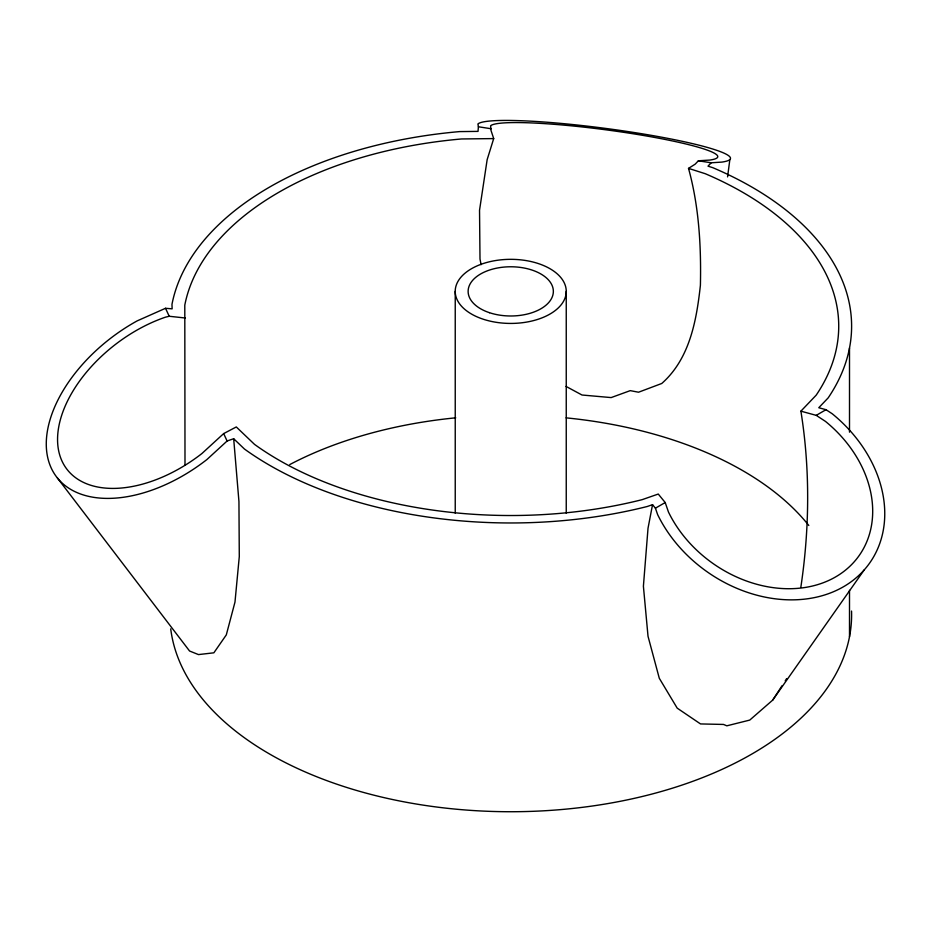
<?xml version="1.0" encoding="UTF-8"?>
<svg xmlns="http://www.w3.org/2000/svg" width="931" height="931" viewBox="0 0 931 931"><rect width="100%" height="100%" fill="white"/><g stroke="black" fill="none" stroke-linecap="round" stroke-linejoin="round"><path stroke-width="1.4" d="M566.048 386.423L582.015 395.012L611.143 397.584L630.252 390.636L638.538 392.219L661.766 383.479C689.755 358.796 696.528 320.567 700.403 285.27C701.264 246.04 698.972 206.345 688.521 168.383L695.154 164.17L698.378 160.795L709.969 160.051A114.932 12.138 7.5 0 0 631.299 133.482A114.932 12.138 7.5 0 0 490.625 125.743L490.998 130.398L493.698 138.591L461.532 138.963A327.98 189.354 0 0 0 184.792 305.159L185.001 465.046M478.406 126.767L478.022 131.387L459.6 131.597A340.874 196.802 0 0 0 171.979 304.332L172.13 308.848L165.52 308.289L137.194 320.869A127.826 77.424 -37.4 0 0 51.915 469.457A127.826 77.424 -37.4 0 0 206.903 459.542L227.106 441.003L233.681 438.734L244.457 449.033A340.874 196.802 0 0 0 647.371 506.464L652.538 504.66L655.424 508.186L657.623 514.587A127.826 100.816 35.1 0 0 843.463 586.763A127.826 100.816 35.1 0 0 832.233 413.771L826.006 409.698L818.768 407.731L828.171 397.886A340.874 196.802 0 0 0 712.878 167.708L708.002 166.16L711.214 162.785L721.874 162.099A127.826 13.511 7.5 0 0 634.372 132.551A127.826 13.511 7.5 0 0 477.917 123.939L478.406 126.767L491.137 128.746M800.823 587.368C809.563 529.076 810.261 469.433 800.893 411.165L816.173 395.175A327.98 189.354 0 0 0 705.233 173.701L688.521 168.383M727.577 176.89L729.834 159.678M652.538 504.66L648.023 528.238L643.402 586.239L648.023 636.292L659.288 678.257L677.198 708.142L700.531 723.934L723.538 724.446L726.82 725.819L749.758 720.082L772.695 700.112L864.189 569.935M493.698 138.591L487.157 159.643L479.535 210.231L480 259.039L481.106 264.672M785.205 680.887L786.637 678.629M772.695 700.112L782.075 685.693M800.893 411.165L816.231 415.354L825.471 421.406A114.932 90.644 35.1 0 1 835.572 576.941A114.932 90.644 35.1 0 1 668.47 512.05L665.211 502.542L658.264 494.047L642.204 499.644A327.98 189.354 0 0 1 254.524 444.378L236.299 426.957L223.661 433.59L201.992 453.467A114.932 69.616 -37.4 0 1 59.328 453.641A114.932 69.616 -37.4 0 1 165.543 317.145L169.221 316.272L185.222 317.995M655.424 508.186L665.211 502.542M816.231 415.354L826.006 409.698M698.378 160.795L711.214 162.785M57.408 477.987L189.563 651.013L198.478 654.586L213.862 652.817L226.303 634.895L234.984 602.078L239.29 556.563L238.941 501.483L233.681 438.734M165.52 308.289L169.221 316.272M223.661 433.59L227.106 441.003M849.503 348.008L849.503 432.17M849.503 590.335L849.503 636.769M566.246 291.38A55.499 32.038 0 0 1 482.991 319.135A55.499 32.038 0 0 1 482.991 263.624A55.499 32.038 0 0 1 566.246 291.38L566.246 513.167M455.236 291.38L455.236 513.167M851.539 611.05A340.874 196.802 0 0 1 526.178 811.529A340.874 196.802 0 0 1 170.722 628.867M289.739 464.581A327.98 189.354 0 0 1 455.736 417.821M566.095 417.856A327.98 189.354 0 0 1 808.795 525.468M489.438 312.688A42.605 24.602 0 0 0 553.351 291.38A42.605 24.602 0 0 0 489.438 270.071A42.605 24.602 0 0 0 489.438 312.688"/></g></svg>
